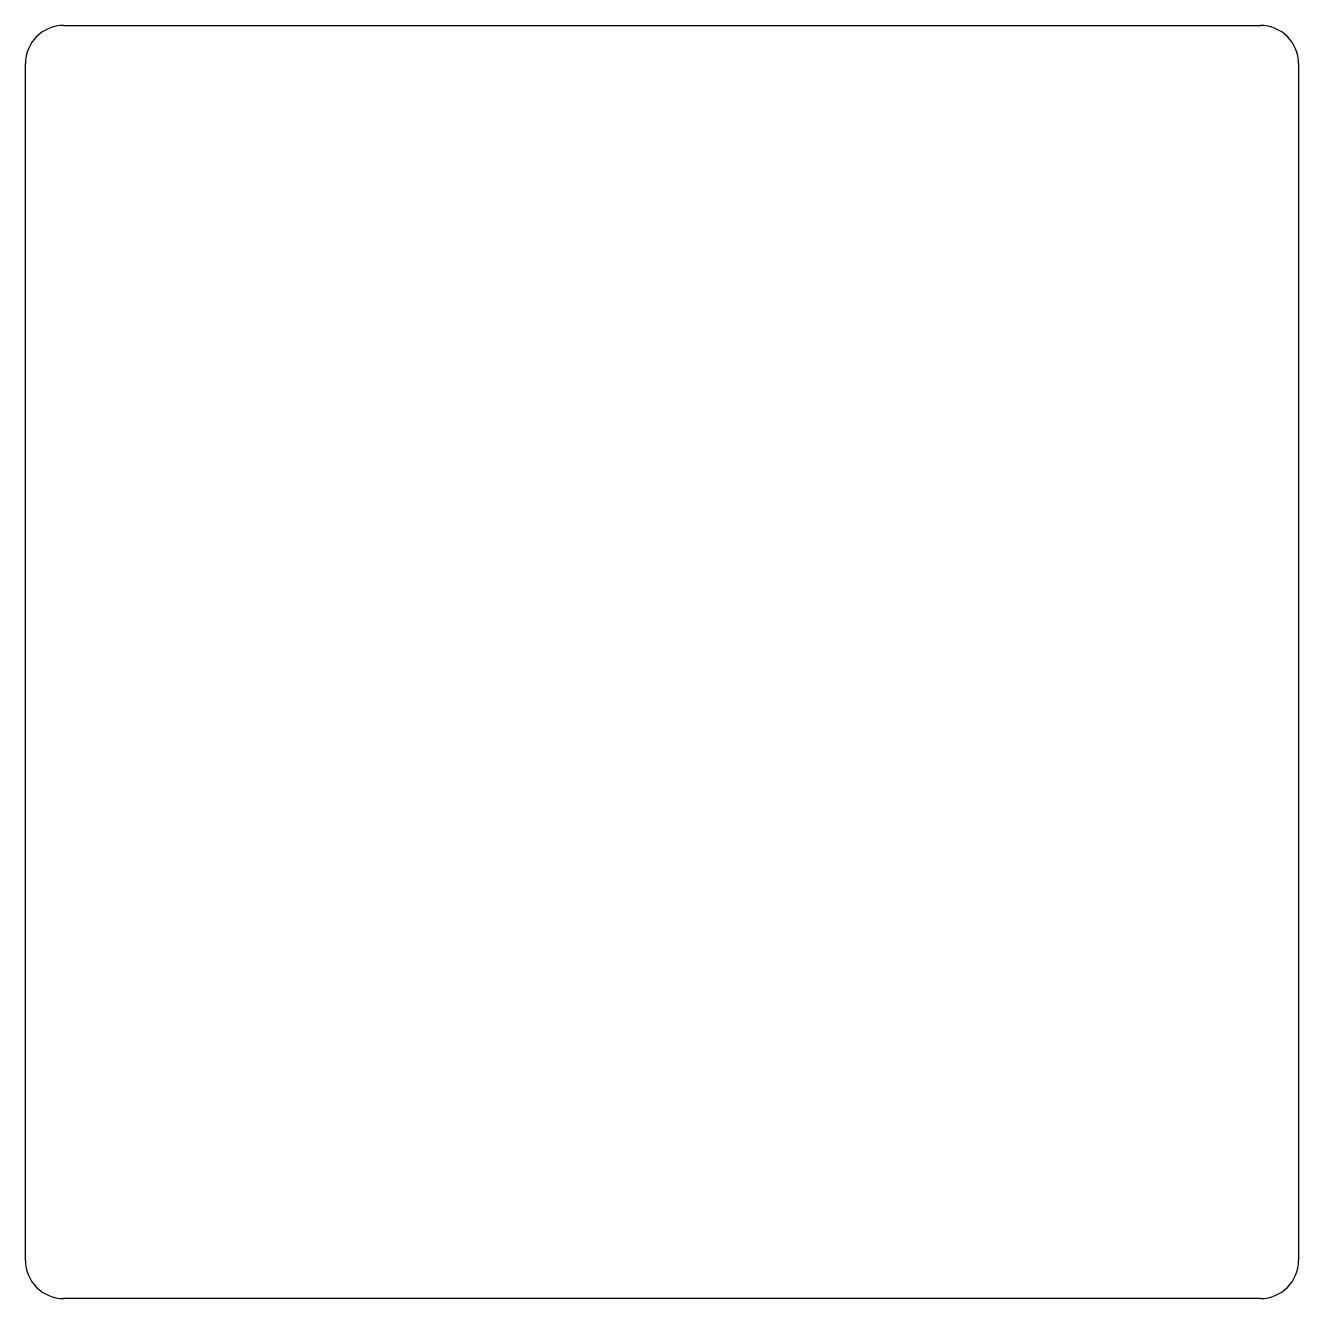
# Model space of a CAD drawing. Header units: millimetres. Extents: x 100 to 200, y -200 to -100.
import ezdxf

# ---------------------------------------------------------------- set-up
doc = ezdxf.new("R2010")
doc.units = ezdxf.units.MM

msp = doc.modelspace()

# ---------------------------------------------------------------- linework, layer by layer
for p, q in [((103, -100), (197, -100)), ((100, -197), (100, -103)), ((200, -103), (200, -197)), ((197, -200), (103, -200))]:
    msp.add_line(p, q)
for centre, start, end in [((103, -103), 90, 180), ((197, -103), 0, 90), ((103, -197), 180, 270), ((197, -197), 270, 0)]:
    msp.add_arc(centre, 3, start, end)

doc.saveas('drawing.dxf')
